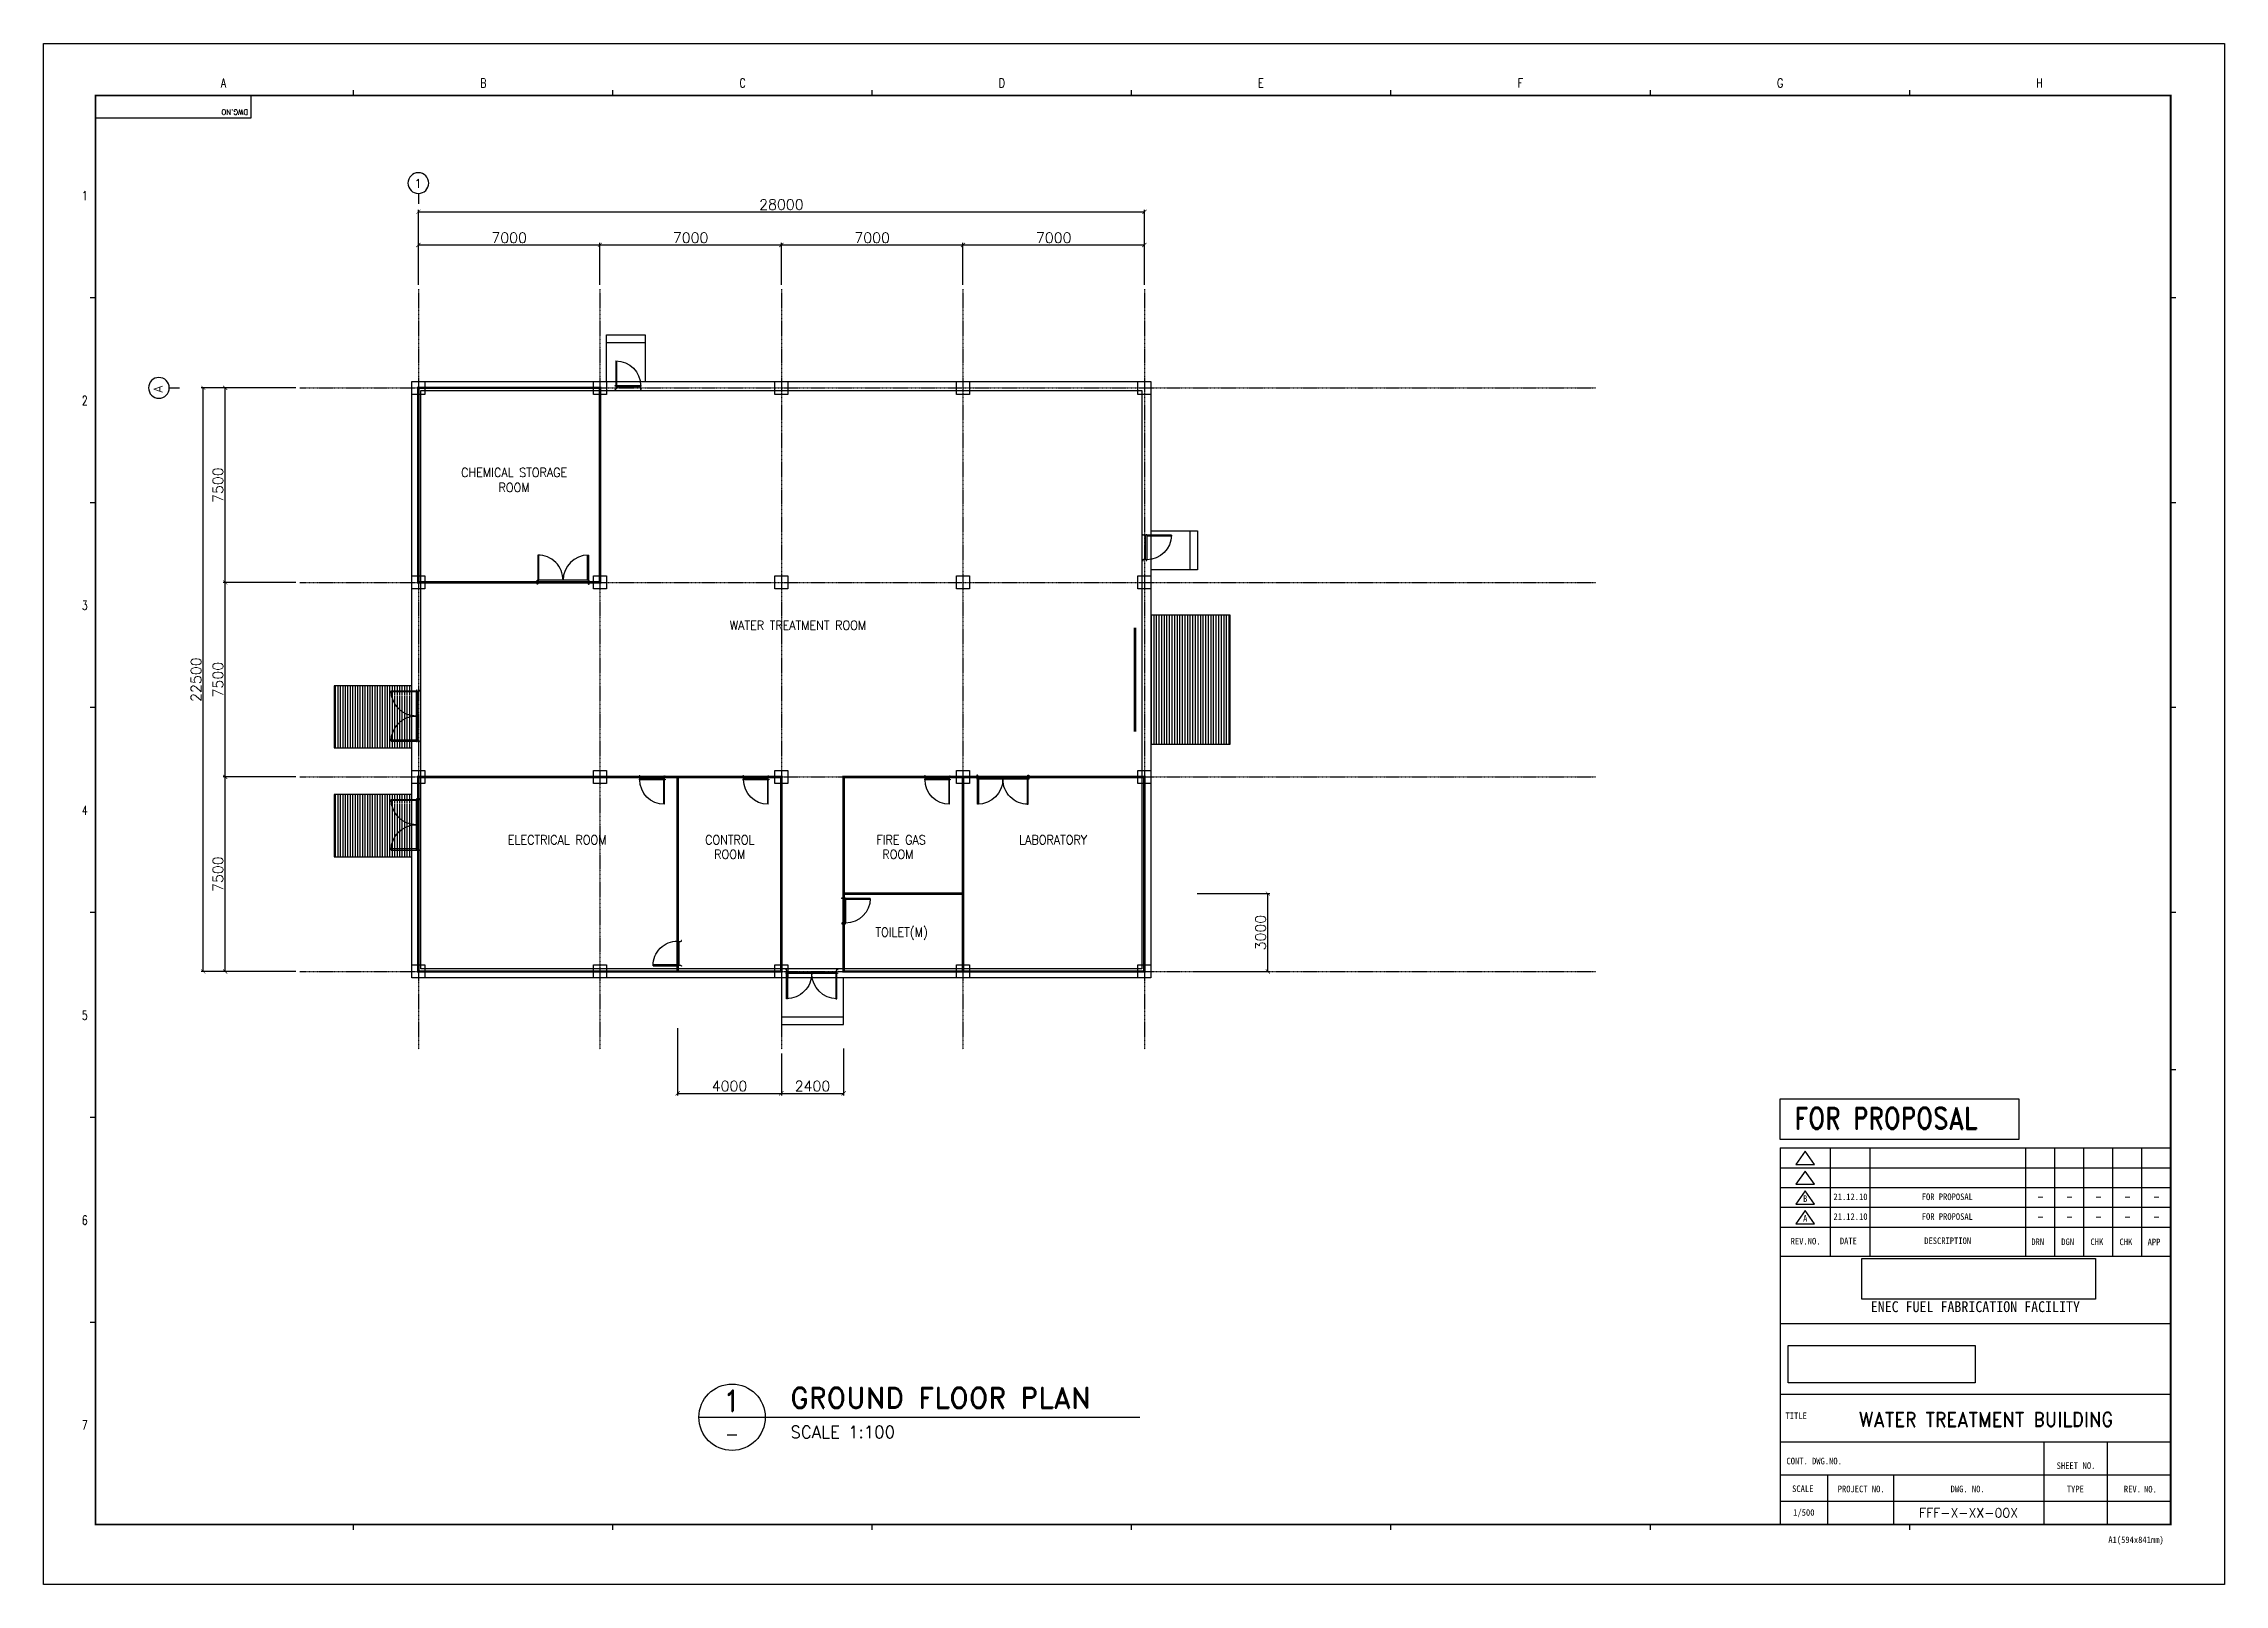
# Model space of a CAD drawing. Header units: millimetres. Extents: x -232466 to 860779, y -177975 to 311634.
# Drawn here: x -232466 to -148366, y 43154 to 102554 of the extents above; entities that cross this region are included whole.
import ezdxf
from ezdxf.enums import TextEntityAlignment as Align

# ---------------------------------------------------------------- set-up
doc = ezdxf.new("R2010")
doc.units = ezdxf.units.MM
doc.header["$XCLIPFRAME"] = 2
for name, pattern in [('AXES', [50.8, 31.75, -6.35, 6.35, -6.35]), ('CENTER', [2, 1.25, -0.25, 0.25, -0.25]), ('HID', [2.3, 1.5, -0.8])]:
    doc.linetypes.add(name, pattern=pattern)
doc.layers.add('0 외형선', color=3, linetype='Continuous', lineweight=25)
doc.layers.add('TEXT', color=7, linetype='Continuous', lineweight=15)
for name, color, linetype in [('4ELE', 4, 'Continuous'), ('8FIN', 8, 'Continuous'), ('Center Line', 1, 'CENTER'), ('COL', 2, 'Continuous'), ('dim', 7, 'Continuous'), ('DOOR', 4, 'Continuous'), ('G', 3, 'Continuous'), ('hat', 8, 'Continuous'), ('stair', 4, 'Continuous'), ('SYM', 7, 'Continuous'), ('TEXT1', 7, 'Continuous'), ('TITLEBOX', 7, 'Continuous'), ('TXT', 2, 'Continuous')]:
    doc.layers.add(name, color=color, linetype=linetype)
doc.styles.add('RD20', font='ROMAND.SHX', dxfattribs={"width": 0.8, "height": 2})
doc.styles.add('RD6', font='ROMAND.shx', dxfattribs={"width": 0.83, "height": 6})
doc.styles.add('ROMAND', font='romand')
doc.styles.add('RomanS', font='romans.shx')
doc.styles.add('TBOX', font='romans.shx')
doc.styles.add('돋움체', font='')
doc.styles.get('돋움체').set_extended_font_data('DotumChe')
doc.dimstyles.new('HYUNDAI', dxfattribs={"dimscale": 120, "dimtxt": 3, "dimasz": 3, "dimexe": 1, "dimexo": 2, "dimgap": 1, "dimtad": 1, "dimdec": 0, "dimdsep": 46, "dimtxsty": 'RomanS', "dimcen": 0, "dimclrd": 256, "dimclre": 256, "dimclrt": 3, "dimadec": 0, "dimazin": 0, "dimtfac": 1, "dimtdec": 0, "dimtix": 1, "dimtmove": 2, "dimatfit": 3, "dimfxl": 1, "dimtvp": 1, "dimtolj": 1, "dimarcsym": 0})
picture_1 = doc.add_image_def('image1', size_in_pixel=(850, 283))
picture_2 = doc.add_image_def('image2.jpg', size_in_pixel=(500, 87))

# ---------------------------------------------------------------- blocks, each defined once
blk = doc.blocks.new('_ArchTick')
at = {"color": 0, "linetype": 'ByBlock', "const_width": 0.15}
blk.add_lwpolyline([(-0.5, -0.5), (0.5, 0.5)], dxfattribs=at)
blk = doc.blocks.new('*D204')
at = {"layer": 'Defpoints', "color": 0}
for p in [(-226308, 89283), (-222583, 89283), (-222583, 66783)]:
    blk.add_point(p, dxfattribs=at)
at = {"layer": 'dim', "lineweight": -2}
for p, q in [((-222743, 89283), (-226388, 89283)), ((-226308, 66783), (-226308, 89283)), ((-222743, 66783), (-226388, 66783))]:
    blk.add_line(p, q, dxfattribs=at)
at = {"layer": 'dim', "lineweight": -2, "xscale": 160, "yscale": 160, "zscale": 160}
for p, rotation in [((-226308, 89283), 90), ((-226308, 66783), 270)]:
    blk.add_blockref('_ArchTick', p, dxfattribs=dict(at, rotation=rotation))
at = {"layer": 'dim', "color": 0, "insert": (-226588, 78033), "char_height": 400, "attachment_point": 5, "rotation": 90, "style": 'RomanS', "bg_fill": 3, "box_fill_scale": 1.1, "bg_fill_color": 257, "bg_fill_transparency": 0}
blk.add_mtext('\\A1;22500', dxfattribs=at)
blk = doc.blocks.new('*D205')
at = {"layer": 'Defpoints', "color": 0}
for p in [(-225463, 89283), (-222583, 89283), (-222583, 81783)]:
    blk.add_point(p, dxfattribs=at)
at = {"layer": 'dim', "lineweight": -2}
for p, q in [((-222743, 89283), (-225543, 89283)), ((-225463, 81783), (-225463, 89283)), ((-222743, 81783), (-225543, 81783))]:
    blk.add_line(p, q, dxfattribs=at)
at = {"layer": 'dim', "lineweight": -2, "xscale": 160, "yscale": 160, "zscale": 160}
for p, rotation in [((-225463, 89283), 90), ((-225463, 81783), 270)]:
    blk.add_blockref('_ArchTick', p, dxfattribs=dict(at, rotation=rotation))
at = {"layer": 'dim', "color": 0, "insert": (-225743, 85533), "char_height": 400, "attachment_point": 5, "rotation": 90, "style": 'RomanS', "bg_fill": 3, "box_fill_scale": 1.1, "bg_fill_color": 257, "bg_fill_transparency": 0}
blk.add_mtext('\\A1;7500', dxfattribs=at)
blk = doc.blocks.new('*D206')
at = {"layer": 'Defpoints', "color": 0}
for p in [(-211014, 94791), (-218014, 93092), (-211014, 93092)]:
    blk.add_point(p, dxfattribs=at)
at = {"layer": 'dim', "lineweight": -2}
for p, q in [((-218014, 93252), (-218014, 94871)), ((-218014, 94791), (-211014, 94791)), ((-211014, 93252), (-211014, 94871))]:
    blk.add_line(p, q, dxfattribs=at)
at = {"layer": 'dim', "lineweight": -2, "xscale": 160, "yscale": 160, "zscale": 160, "rotation": 180}
blk.add_blockref('_ArchTick', (-218014, 94791), dxfattribs=at)
at = {"layer": 'dim', "lineweight": -2, "xscale": 160, "yscale": 160, "zscale": 160}
blk.add_blockref('_ArchTick', (-211014, 94791), dxfattribs=at)
at = {"layer": 'dim', "color": 0, "insert": (-214514, 95071), "char_height": 400, "attachment_point": 5, "style": 'RomanS', "bg_fill": 3, "box_fill_scale": 1.1, "bg_fill_color": 257, "bg_fill_transparency": 0}
blk.add_mtext('\\A1;7000', dxfattribs=at)
blk = doc.blocks.new('주열')
at = {"layer": 'SYM'}
blk.add_line((0, 600), (0, 0), dxfattribs=at)
blk.add_circle((0, 1200), 600, dxfattribs=at)
blk = doc.blocks.new('*D207')
at = {"layer": 'Defpoints', "color": 0}
for p in [(-190014, 96070), (-218014, 93092), (-190014, 93092)]:
    blk.add_point(p, dxfattribs=at)
at = {"layer": 'dim', "lineweight": -2}
for p, q in [((-218014, 93252), (-218014, 96150)), ((-218014, 96070), (-190014, 96070)), ((-190014, 93252), (-190014, 96150))]:
    blk.add_line(p, q, dxfattribs=at)
at = {"layer": 'dim', "lineweight": -2, "xscale": 160, "yscale": 160, "zscale": 160, "rotation": 180}
blk.add_blockref('_ArchTick', (-218014, 96070), dxfattribs=at)
at = {"layer": 'dim', "lineweight": -2, "xscale": 160, "yscale": 160, "zscale": 160}
blk.add_blockref('_ArchTick', (-190014, 96070), dxfattribs=at)
at = {"layer": 'dim', "color": 0, "insert": (-204014, 96350), "char_height": 400, "attachment_point": 5, "style": 'RomanS', "bg_fill": 3, "box_fill_scale": 1.1, "bg_fill_color": 257, "bg_fill_transparency": 0}
blk.add_mtext('\\A1;28000', dxfattribs=at)
blk = doc.blocks.new('*D208')
at = {"layer": 'Defpoints', "color": 0}
for p in [(-225463, 81783), (-222583, 81783), (-222583, 74283)]:
    blk.add_point(p, dxfattribs=at)
at = {"layer": 'dim', "lineweight": -2}
for p, q in [((-222743, 81783), (-225543, 81783)), ((-225463, 74283), (-225463, 81783)), ((-222743, 74283), (-225543, 74283))]:
    blk.add_line(p, q, dxfattribs=at)
at = {"layer": 'dim', "lineweight": -2, "xscale": 160, "yscale": 160, "zscale": 160}
for p, rotation in [((-225463, 81783), 90), ((-225463, 74283), 270)]:
    blk.add_blockref('_ArchTick', p, dxfattribs=dict(at, rotation=rotation))
at = {"layer": 'dim', "color": 0, "insert": (-225743, 78033), "char_height": 400, "attachment_point": 5, "rotation": 90, "style": 'RomanS', "bg_fill": 3, "box_fill_scale": 1.1, "bg_fill_color": 257, "bg_fill_transparency": 0}
blk.add_mtext('\\A1;7500', dxfattribs=at)
blk = doc.blocks.new('*D228')
at = {"layer": 'Defpoints', "color": 0}
for p in [(-204014, 94791), (-211014, 93092), (-204014, 93092)]:
    blk.add_point(p, dxfattribs=at)
at = {"layer": 'dim', "lineweight": -2}
for p, q in [((-211014, 93252), (-211014, 94871)), ((-211014, 94791), (-204014, 94791)), ((-204014, 93252), (-204014, 94871))]:
    blk.add_line(p, q, dxfattribs=at)
at = {"layer": 'dim', "lineweight": -2, "xscale": 160, "yscale": 160, "zscale": 160, "rotation": 180}
blk.add_blockref('_ArchTick', (-211014, 94791), dxfattribs=at)
at = {"layer": 'dim', "lineweight": -2, "xscale": 160, "yscale": 160, "zscale": 160}
blk.add_blockref('_ArchTick', (-204014, 94791), dxfattribs=at)
at = {"layer": 'dim', "color": 0, "insert": (-207514, 95071), "char_height": 400, "attachment_point": 5, "style": 'RomanS', "bg_fill": 3, "box_fill_scale": 1.1, "bg_fill_color": 257, "bg_fill_transparency": 0}
blk.add_mtext('\\A1;7000', dxfattribs=at)
blk = doc.blocks.new('*D229')
at = {"layer": 'Defpoints', "color": 0}
for p in [(-197014, 94791), (-204014, 93092), (-197014, 93092)]:
    blk.add_point(p, dxfattribs=at)
at = {"layer": 'dim', "lineweight": -2}
for p, q in [((-204014, 93252), (-204014, 94871)), ((-204014, 94791), (-197014, 94791)), ((-197014, 93252), (-197014, 94871))]:
    blk.add_line(p, q, dxfattribs=at)
at = {"layer": 'dim', "lineweight": -2, "xscale": 160, "yscale": 160, "zscale": 160, "rotation": 180}
blk.add_blockref('_ArchTick', (-204014, 94791), dxfattribs=at)
at = {"layer": 'dim', "lineweight": -2, "xscale": 160, "yscale": 160, "zscale": 160}
blk.add_blockref('_ArchTick', (-197014, 94791), dxfattribs=at)
at = {"layer": 'dim', "color": 0, "insert": (-200514, 95071), "char_height": 400, "attachment_point": 5, "style": 'RomanS', "bg_fill": 3, "box_fill_scale": 1.1, "bg_fill_color": 257, "bg_fill_transparency": 0}
blk.add_mtext('\\A1;7000', dxfattribs=at)
blk = doc.blocks.new('*D230')
at = {"layer": 'Defpoints', "color": 0}
for p in [(-190014, 94791), (-197014, 93092), (-190014, 93092)]:
    blk.add_point(p, dxfattribs=at)
at = {"layer": 'dim', "lineweight": -2}
for p, q in [((-197014, 93252), (-197014, 94871)), ((-197014, 94791), (-190014, 94791)), ((-190014, 93252), (-190014, 94871))]:
    blk.add_line(p, q, dxfattribs=at)
at = {"layer": 'dim', "lineweight": -2, "xscale": 160, "yscale": 160, "zscale": 160, "rotation": 180}
blk.add_blockref('_ArchTick', (-197014, 94791), dxfattribs=at)
at = {"layer": 'dim', "lineweight": -2, "xscale": 160, "yscale": 160, "zscale": 160}
blk.add_blockref('_ArchTick', (-190014, 94791), dxfattribs=at)
at = {"layer": 'dim', "color": 0, "insert": (-193514, 95071), "char_height": 400, "attachment_point": 5, "style": 'RomanS', "bg_fill": 3, "box_fill_scale": 1.1, "bg_fill_color": 257, "bg_fill_transparency": 0}
blk.add_mtext('\\A1;7000', dxfattribs=at)
blk = doc.blocks.new('*D231')
at = {"layer": 'Defpoints', "color": 0}
for p in [(-225463, 74283), (-222583, 74283), (-222583, 66783)]:
    blk.add_point(p, dxfattribs=at)
at = {"layer": 'dim', "lineweight": -2}
for p, q in [((-222743, 74283), (-225543, 74283)), ((-225463, 66783), (-225463, 74283)), ((-222743, 66783), (-225543, 66783))]:
    blk.add_line(p, q, dxfattribs=at)
at = {"layer": 'dim', "lineweight": -2, "xscale": 160, "yscale": 160, "zscale": 160}
for p, rotation in [((-225463, 74283), 90), ((-225463, 66783), 270)]:
    blk.add_blockref('_ArchTick', p, dxfattribs=dict(at, rotation=rotation))
at = {"layer": 'dim', "color": 0, "insert": (-225743, 70533), "char_height": 400, "attachment_point": 5, "rotation": 90, "style": 'RomanS', "bg_fill": 3, "box_fill_scale": 1.1, "bg_fill_color": 257, "bg_fill_transparency": 0}
blk.add_mtext('\\A1;7500', dxfattribs=at)
blk = doc.blocks.new('*D232')
at = {"layer": 'Defpoints', "color": 0}
for p in [(-201614, 63970), (-204014, 63783), (-201614, 62084)]:
    blk.add_point(p, dxfattribs=at)
at = {"layer": 'dim', "lineweight": -2}
for p, q in [((-204014, 63623), (-204014, 62004)), ((-201614, 63810), (-201614, 62004)), ((-204014, 62084), (-201614, 62084))]:
    blk.add_line(p, q, dxfattribs=at)
at = {"layer": 'dim', "lineweight": -2, "xscale": 160, "yscale": 160, "zscale": 160, "rotation": 180}
blk.add_blockref('_ArchTick', (-204014, 62084), dxfattribs=at)
at = {"layer": 'dim', "lineweight": -2, "xscale": 160, "yscale": 160, "zscale": 160}
blk.add_blockref('_ArchTick', (-201614, 62084), dxfattribs=at)
at = {"layer": 'dim', "color": 0, "insert": (-202814, 62364), "char_height": 400, "attachment_point": 5, "style": 'RomanS', "bg_fill": 3, "box_fill_scale": 1.1, "bg_fill_color": 257, "bg_fill_transparency": 0}
blk.add_mtext('\\A1;2400', dxfattribs=at)
blk = doc.blocks.new('D2000')
at = {"color": 8}
for p, q in [((-45, -45), (-45, -1955)), ((0, -1935), (0, -65))]:
    blk.add_line(p, q, dxfattribs=at)
for points in [[(-25, 0), (0, 0), (0, -25), (-45, -25), (-45, -45), (-105, -45), (-150, -25), (-150, 0), (-130, 0)], [(975, -25), (0, -25), (0, -65), (975, -65), (975, -25)], [(-25, -2000), (0, -2000), (0, -1975), (-45, -1975), (-45, -1955), (-105, -1955), (-150, -1975), (-150, -2000), (-130, -2000)], [(975, -1975), (0, -1975), (0, -1935), (975, -1935), (975, -1975)]]:
    blk.add_lwpolyline(points)
at = {"ltscale": 0.2}
for centre, start, end in [((0, -25), 270, 0), ((0, -1975), 0, 90)]:
    blk.add_arc(centre, 975, start, end, dxfattribs=at)
blk = doc.blocks.new('SD1')
at = {"color": 8}
for p, q in [((-55, 200), (-975, 200)), ((-955, 155), (-45, 155))]:
    blk.add_line(p, q, dxfattribs=at)
for points in [[(-25, 1150), (-25, 200), (-55, 200), (-55, 1150)], [(-1000, 180), (-1000, 200), (-975, 200), (-975, 155), (-955, 155), (-955, 95), (-975, 50), (-1000, 50), (-1000, 70)], [(0, 180), (0, 200), (-25, 200), (-25, 155), (-45, 155), (-45, 95), (-25, 50), (0, 50), (0, 70)]]:
    blk.add_lwpolyline(points)
blk.add_arc((-25, 200), 950, 90, 180)
blk = doc.blocks.new('*D233')
at = {"layer": 'Defpoints', "color": 0}
for p in [(-208015, 64752), (-204014, 63783), (-204014, 62084)]:
    blk.add_point(p, dxfattribs=at)
at = {"layer": 'dim', "lineweight": -2}
for p, q in [((-208015, 64592), (-208015, 62004)), ((-204014, 63623), (-204014, 62004)), ((-208015, 62084), (-204014, 62084))]:
    blk.add_line(p, q, dxfattribs=at)
at = {"layer": 'dim', "lineweight": -2, "xscale": 160, "yscale": 160, "zscale": 160, "rotation": 180}
blk.add_blockref('_ArchTick', (-208015, 62084), dxfattribs=at)
at = {"layer": 'dim', "lineweight": -2, "xscale": 160, "yscale": 160, "zscale": 160}
blk.add_blockref('_ArchTick', (-204014, 62084), dxfattribs=at)
at = {"layer": 'dim', "color": 0, "insert": (-206015, 62364), "char_height": 400, "attachment_point": 5, "style": 'RomanS', "bg_fill": 3, "box_fill_scale": 1.1, "bg_fill_color": 257, "bg_fill_transparency": 0}
blk.add_mtext('\\A1;4000', dxfattribs=at)
blk = doc.blocks.new('*D234')
at = {"layer": 'Defpoints', "color": 0}
for p in [(-188135, 69783), (-185255, 69783), (-188135, 66783)]:
    blk.add_point(p, dxfattribs=at)
at = {"layer": 'dim', "lineweight": -2}
for p, q in [((-187975, 69783), (-185175, 69783)), ((-185255, 66783), (-185255, 69783)), ((-187975, 66783), (-185175, 66783))]:
    blk.add_line(p, q, dxfattribs=at)
at = {"layer": 'dim', "lineweight": -2, "xscale": 160, "yscale": 160, "zscale": 160}
for p, rotation in [((-185255, 69783), 90), ((-185255, 66783), 270)]:
    blk.add_blockref('_ArchTick', p, dxfattribs=dict(at, rotation=rotation))
at = {"layer": 'dim', "color": 0, "insert": (-185535, 68283), "char_height": 400, "attachment_point": 5, "rotation": 90, "style": 'RomanS', "bg_fill": 3, "box_fill_scale": 1.1, "bg_fill_color": 257, "bg_fill_transparency": 0}
blk.add_mtext('\\A1;3000', dxfattribs=at)

msp = doc.modelspace()

# ---------------------------------------------------------------- hatches: boundary and pattern name
at = {"layer": '8FIN'}
h = msp.add_hatch(dxfattribs=at)
h.set_pattern_fill('ANSI31', color=256, scale=30, angle=225)
h.set_pattern_definition([(270, (-185868.3, 101171.18), (95.25, -6e-14), [])])
h.paths.add_polyline_path([(-221264.5, 75399.9), (-218264.5, 75399.9), (-218264.5, 75699.9), (-218264.5, 76611.1, -0.3546044), (-218969, 77419.9), (-218969.5, 77419.9), (-218969.5, 77449.9), (-218264.5, 77449.9), (-218264.5, 77799.9), (-221264.5, 77799.9)])
h.paths.add_polyline_path([(-218264.5, 76611.1), (-218264.5, 77419.9), (-218969, 77419.9, 0.3546044)])
h.paths.add_polyline_path([(-219464.2, 76554.9), (-220198.8, 76554.9), (-220198.8, 76284.9), (-219464.2, 76284.9)], flags=24)
h = msp.add_hatch(dxfattribs=at)
h.set_pattern_fill('ANSI31', color=256, scale=30, angle=225)
h.set_pattern_definition([(270, (-185868.3, 96979.77), (95.25, -6e-14), [])])
h.paths.add_polyline_path([(-221264.5, 71208.5), (-218264.5, 71208.5), (-218264.5, 71508.5), (-218264.5, 72419.7, -0.3546044), (-218969, 73228.5), (-218969.5, 73228.5), (-218969.5, 73258.5), (-218264.5, 73258.5), (-218264.5, 73608.5), (-221264.5, 73608.5)])
h.paths.add_polyline_path([(-218264.5, 72419.7), (-218264.5, 73228.5), (-218969, 73228.5, 0.3546044)])
h.paths.add_polyline_path([(-219464.2, 72363.5), (-220198.8, 72363.5), (-220198.8, 72093.5), (-219464.2, 72093.5)], flags=24)
at = {"layer": 'hat'}
h = msp.add_hatch(dxfattribs=at)
h.set_pattern_fill('_USER', color=256, scale=100, angle=270, style=0, pattern_type=0)
h.set_pattern_definition([(270, (-236744.74, 116242.09), (100, -2e-14), [])])
h.paths.add_polyline_path([(-186724.5, 75532.7), (-189764.5, 75532.7), (-189764.5, 80532.7), (-186724.5, 80532.7)])

# ---------------------------------------------------------------- linework, layer by layer
msp.add_line((-150440.4, 46363.3), (-150440.4, 45447.5))
msp.add_lwpolyline([(-207196.6, 49597.9), (-190196.6, 49597.9)])
msp.add_circle((-205916.6, 49597.9), 1280)
at = {"layer": '0 외형선', "linetype": 'Continuous'}
for points in [[(-218264.5, 89532.7), (-189764.5, 89532.7), (-189764.5, 66532.7), (-218264.5, 66532.7)], [(-217914.5, 89182.7), (-190114.5, 89182.7), (-190114.5, 66882.7), (-217914.5, 66882.7)]]:
    msp.add_lwpolyline(points, close=True, dxfattribs=at)
at = {"layer": '0 외형선', "linetype": 'Continuous', "const_width": 100}
for points in [[(-218014.5, 89282.7), (-211014.5, 89282.7), (-211014.5, 81782.7), (-218014.5, 81782.7)], [(-218014.5, 74282.7), (-208014.5, 74282.7), (-208014.5, 66782.7), (-218014.5, 66782.7)], [(-208014.6, 74282.7), (-204014.5, 74282.7), (-204014.5, 66782.7), (-208014.6, 66782.7)], [(-201614.3, 74282.7), (-197014.5, 74282.7), (-197014.3, 69782.7), (-201614.3, 69782.7)], [(-197014.5, 74282.7), (-190014.5, 74282.7), (-190014.5, 66782.7), (-197014.5, 66782.7)], [(-201614.5, 69782.7), (-197014.5, 69782.7), (-197014.5, 66782.7), (-201614.5, 66782.7)]]:
    msp.add_lwpolyline(points, close=True, dxfattribs=at)
at = {"layer": '4ELE'}
for p, q in [((-210764.5, 91032.7), (-209264.5, 91032.7)), ((-188264.5, 83771.6), (-188264.5, 82271.6)), ((-204014.5, 65032.7), (-201614.5, 65032.7))]:
    msp.add_line(p, q, dxfattribs=at)
for points in [[(-210764.5, 89532.7), (-210764.5, 91332.7), (-209264.5, 91332.7), (-209264.5, 89532.7)], [(-189764.5, 83771.6), (-187964.5, 83771.6), (-187964.5, 82271.6), (-189764.5, 82271.6)], [(-203789.5, 66532.7), (-204014.5, 66532.7), (-204014.5, 64732.7), (-201614.5, 64732.7), (-201614.5, 66532.7), (-201839.5, 66532.7)]]:
    msp.add_lwpolyline(points, dxfattribs=at)
at = {"layer": 'Center Line', "linetype": 'AXES'}
msp.add_line((-218014.5, 93092.3), (-218014.5, 63782.7), dxfattribs=at)
at = {"layer": 'COL'}
for points in [[(-218264.5, 89032.7), (-218264.5, 89532.7), (-217764.5, 89532.7), (-217764.5, 89032.7)], [(-211264.5, 89032.7), (-211264.5, 89532.7), (-210764.5, 89532.7), (-210764.5, 89032.7)], [(-204264.5, 89032.7), (-204264.5, 89532.7), (-203764.5, 89532.7), (-203764.5, 89032.7)], [(-197264.5, 89032.7), (-197264.5, 89532.7), (-196764.5, 89532.7), (-196764.5, 89032.7)], [(-190264.5, 89032.7), (-190264.5, 89532.7), (-189764.5, 89532.7), (-189764.5, 89032.7)], [(-218264.5, 81532.7), (-218264.5, 82032.7), (-217764.5, 82032.7), (-217764.5, 81532.7)], [(-211264.5, 81532.7), (-211264.5, 82032.7), (-210764.5, 82032.7), (-210764.5, 81532.7)], [(-204264.5, 81532.7), (-204264.5, 82032.7), (-203764.5, 82032.7), (-203764.5, 81532.7)], [(-197264.5, 81532.7), (-197264.5, 82032.7), (-196764.5, 82032.7), (-196764.5, 81532.7)], [(-190264.5, 81532.7), (-190264.5, 82032.7), (-189764.5, 82032.7), (-189764.5, 81532.7)], [(-218264.5, 74032.7), (-218264.5, 74532.7), (-217764.5, 74532.7), (-217764.5, 74032.7)], [(-211264.5, 74032.7), (-211264.5, 74532.7), (-210764.5, 74532.7), (-210764.5, 74032.7)], [(-204264.5, 74032.7), (-204264.5, 74532.7), (-203764.5, 74532.7), (-203764.5, 74032.7)], [(-197264.5, 74032.7), (-197264.5, 74532.7), (-196764.5, 74532.7), (-196764.5, 74032.7)], [(-190264.5, 74032.7), (-190264.5, 74532.7), (-189764.5, 74532.7), (-189764.5, 74032.7)], [(-218264.5, 66532.7), (-218264.5, 67032.7), (-217764.5, 67032.7), (-217764.5, 66532.7)], [(-211264.5, 66532.7), (-211264.5, 67032.7), (-210764.5, 67032.7), (-210764.5, 66532.7)], [(-204264.5, 66532.7), (-204264.5, 67032.7), (-203764.5, 67032.7), (-203764.5, 66532.7)], [(-197264.5, 66532.7), (-197264.5, 67032.7), (-196764.5, 67032.7), (-196764.5, 66532.7)], [(-190264.5, 66532.7), (-190264.5, 67032.7), (-189764.5, 67032.7), (-189764.5, 66532.7)]]:
    msp.add_lwpolyline(points, close=True, dxfattribs=at)
at = {"layer": 'DOOR', "linetype": 'HID'}
for p, q in [((-190410.4, 80032.7), (-190410.4, 76032.7)), ((-190360.5, 80032.7), (-190360.5, 76032.7))]:
    msp.add_line(p, q, dxfattribs=at)
at = {"layer": 'stair'}
for points in [[(-189764.5, 80532.7), (-186724.5, 80532.7), (-186724.5, 75532.7), (-189764.5, 75532.7)], [(-218264.5, 77799.9), (-218264.5, 77799.9), (-221264.5, 77799.9), (-221264.5, 75399.9), (-218264.5, 75399.9), (-218264.5, 77799.9)], [(-218264.5, 73608.5), (-218264.5, 73608.5), (-221264.5, 73608.5), (-221264.5, 71208.5), (-218264.5, 71208.5), (-218264.5, 73608.5)]]:
    msp.add_lwpolyline(points, dxfattribs=at)
at = {"layer": 'TITLEBOX', "color": 4, "linetype": 'Continuous'}
for p, q in [((-220516.4, 100554.1), (-220516.4, 100754.1)), ((-220516.4, 100554.1), (-220516.4, 100754.1)), ((-210516.4, 100554.1), (-210516.4, 100754.1)), ((-210516.4, 100554.1), (-210516.4, 100754.1)), ((-200516.4, 100554.1), (-200516.4, 100754.1)), ((-200516.4, 100554.1), (-200516.4, 100754.1)), ((-190516.4, 100554.1), (-190516.4, 100754.1)), ((-190516.4, 100554.1), (-190516.4, 100754.1)), ((-180516.4, 100554.1), (-180516.4, 100754.1)), ((-180516.4, 100554.1), (-180516.4, 100754.1)), ((-170502.8, 100554.1), (-170502.8, 100754.1)), ((-170502.8, 100554.1), (-170502.8, 100754.1)), ((-160502.8, 100554.1), (-160502.8, 100754.1)), ((-160502.8, 100554.1), (-160502.8, 100754.1)), ((-230466.4, 92754.1), (-230666.4, 92754.1)), ((-150240.4, 92754.1), (-150440.4, 92754.1)), ((-230466.4, 84854.1), (-230666.4, 84854.1)), ((-150240.4, 84854.1), (-150440.4, 84854.1)), ((-230466.4, 76954.1), (-230666.4, 76954.1)), ((-150240.4, 76954.1), (-150440.4, 76954.1)), ((-230466.4, 69054.1), (-230666.4, 69054.1)), ((-150240.4, 69054.1), (-150440.4, 69054.1)), ((-150240.4, 62991.3), (-150440.4, 62991.3)), ((-230466.4, 61154.1), (-230666.4, 61154.1)), ((-230466.4, 53254.1), (-230666.4, 53254.1)), ((-220516.4, 45253.9), (-220516.4, 45453.9)), ((-220516.4, 45253.9), (-220516.4, 45453.9)), ((-210516.4, 45253.9), (-210516.4, 45453.9)), ((-210516.4, 45253.9), (-210516.4, 45453.9)), ((-200516.4, 45253.9), (-200516.4, 45453.9)), ((-200516.4, 45253.9), (-200516.4, 45453.9)), ((-190516.4, 45253.9), (-190516.4, 45453.9)), ((-190516.4, 45253.9), (-190516.4, 45453.9)), ((-180516.4, 45253.9), (-180516.4, 45453.9)), ((-180516.4, 45253.9), (-180516.4, 45453.9)), ((-170502.8, 45253.9), (-170502.8, 45453.9)), ((-170502.8, 45253.9), (-170502.8, 45453.9)), ((-160502.8, 45253.9), (-160502.8, 45453.9))]:
    msp.add_line(p, q, dxfattribs=at)
at = {"layer": 'TITLEBOX', "color": 30, "linetype": 'Continuous'}
for p, q in [((-165500.7, 61869.3), (-156289.3, 61869.3)), ((-165500.7, 60306.6), (-165500.7, 61869.3)), ((-156289.3, 61869.3), (-156289.3, 60306.6)), ((-156289.3, 60306.6), (-165500.7, 60306.6)), ((-160502.8, 45253.9), (-160502.8, 45453.9))]:
    msp.add_line(p, q, dxfattribs=at)
at = {"layer": 'TITLEBOX'}
for p, q in [((-165500.7, 59980.8), (-150440.4, 59980.8)), ((-165500.7, 59980.8), (-165500.7, 45447.5)), ((-165500.7, 59980.8), (-150440.4, 59980.8)), ((-165500.7, 59980.8), (-165500.7, 45447.5)), ((-164534, 59853.6), (-164890.1, 59344.8)), ((-164534, 59853.6), (-164890.1, 59344.8)), ((-164177.8, 59344.8), (-164534, 59853.6)), ((-164177.8, 59344.8), (-164534, 59853.6)), ((-163567.3, 59980.8), (-163567.3, 55808.7)), ((-163567.3, 59980.8), (-163567.3, 55808.7)), ((-162040.9, 59980.8), (-162040.9, 55808.7)), ((-162040.9, 59980.8), (-162040.9, 55808.7)), ((-156032.7, 59977.1), (-156032.7, 55808.7)), ((-156032.7, 59977.1), (-156032.7, 55808.7)), ((-154914.3, 59977.1), (-154914.3, 55808.7)), ((-154914.3, 59977.1), (-154914.3, 55808.7)), ((-153795.8, 59977.1), (-153795.8, 55808.7)), ((-153795.8, 59977.1), (-153795.8, 55808.7)), ((-152677.3, 59977.1), (-152677.3, 55808.7)), ((-152677.3, 59977.1), (-152677.3, 55808.7)), ((-151558.9, 59977.1), (-151558.9, 55808.7)), ((-151558.9, 59977.1), (-151558.9, 55808.7)), ((-165500.7, 59217.6), (-150440.4, 59217.6)), ((-165500.7, 59217.6), (-150440.4, 59217.6)), ((-164890.1, 59344.8), (-164177.8, 59344.8)), ((-164890.1, 59344.8), (-164177.8, 59344.8)), ((-164534, 59090.4), (-164890.1, 58581.6)), ((-164534, 59090.4), (-164890.1, 58581.6)), ((-164177.8, 58581.6), (-164534, 59090.4)), ((-164177.8, 58581.6), (-164534, 59090.4)), ((-165500.7, 58454.4), (-150440.4, 58454.4)), ((-165500.7, 58454.4), (-150440.4, 58454.4)), ((-164890.1, 58581.6), (-164177.8, 58581.6)), ((-164890.1, 58581.6), (-164177.8, 58581.6)), ((-164534, 58327.2), (-164890.1, 57818.4)), ((-164534, 58327.2), (-164890.1, 57818.4)), ((-164177.8, 57818.4), (-164534, 58327.2)), ((-164177.8, 57818.4), (-164534, 58327.2)), ((-165500.7, 57691.2), (-150440.4, 57691.2)), ((-165500.7, 57691.2), (-150440.4, 57691.2)), ((-164890.1, 57818.4), (-164177.8, 57818.4)), ((-164890.1, 57818.4), (-164177.8, 57818.4)), ((-164534, 57564), (-164890.1, 57055.2)), ((-164534, 57564), (-164890.1, 57055.2)), ((-164177.8, 57055.2), (-164534, 57564)), ((-164177.8, 57055.2), (-164534, 57564)), ((-165500.7, 56928), (-150440.4, 56928)), ((-165500.7, 56928), (-150440.4, 56928)), ((-164890.1, 57055.2), (-164177.8, 57055.2)), ((-164890.1, 57055.2), (-164177.8, 57055.2)), ((-165500.7, 55808.7), (-150440.4, 55808.7)), ((-165500.7, 55808.7), (-150440.4, 55808.7)), ((-165500.7, 53209.6), (-150440.4, 53209.6)), ((-165500.7, 53209.6), (-150440.4, 53209.6)), ((-165500.7, 50484.5), (-150440.4, 50484.5)), ((-165500.7, 50484.5), (-150440.4, 50484.5)), ((-165500.7, 48652.9), (-150440.4, 48652.9)), ((-165500.7, 48652.9), (-150440.4, 48652.9)), ((-155324.8, 48652.9), (-155324.8, 45447.5)), ((-155324.8, 48652.9), (-155324.8, 45447.5)), ((-152882.6, 48652.9), (-152882.6, 45447.5)), ((-152882.6, 48652.9), (-152882.6, 45447.5)), ((-165500.7, 47380.9), (-150440.4, 47380.9)), ((-165500.7, 47380.9), (-150440.4, 47380.9)), ((-163669, 47380.9), (-163669, 45447.5)), ((-163669, 47380.9), (-163669, 45447.5)), ((-161125.1, 47380.9), (-161125.1, 45447.5)), ((-161125.1, 47380.9), (-161125.1, 45447.5)), ((-165500.7, 46363.3), (-150440.4, 46363.3)), ((-165500.7, 46363.3), (-150440.4, 46363.3))]:
    msp.add_line(p, q, dxfattribs=at)
at = {"layer": 'TITLEBOX', "color": 30}
msp.add_line((-150440.4, 45447.5), (-150440.4, 45462.6), dxfattribs=at)
at = {"layer": 'TITLEBOX', "color": 7}
msp.add_lwpolyline([(-232466.4, 102554.1), (-148366.4, 102554.1), (-148366.4, 43154.1), (-232466.4, 43154.1)], close=True, dxfattribs=at)
at = {"layer": 'TITLEBOX', "color": 4, "const_width": 70}
msp.add_lwpolyline([(-230466.4, 100554.1), (-150440.4, 100554.1), (-150440.4, 45462.6), (-230466.4, 45462.6)], close=True, dxfattribs=at)
at = {"layer": 'TITLEBOX'}
msp.add_lwpolyline([(-230466.4, 99688.2), (-224466.4, 99688.2), (-224466.4, 100554.1)], dxfattribs=at)

# ---------------------------------------------------------------- block references
at = {"layer": 'DOOR', "xscale": -1}
msp.add_blockref('SD1', (-210419.7, 89172.2), dxfattribs=at)
for name, p, rotation in [('SD1', (-190125, 83631), 269.9999999999998), ('D2000', (-218089.5, 77632.2), 359.9999999999998), ('SD1', (-208501.1, 74377.7), 180), ('SD1', (-204500.7, 74377.7), 180), ('SD1', (-197500.7, 74377.7), 180), ('D2000', (-196474.1, 74202.4), 89.99999999999967), ('D2000', (-218089.5, 73440.7), 359.9999999999998), ('SD1', (-201739.3, 69624.8), 269.9999999999997), ('SD1', (-207814.3, 66981.7), 89.9999999999997), ('D2000', (-203845.5, 66707.7), 89.99999999999972)]:
    msp.add_blockref(name, p, dxfattribs=dict(at, rotation=rotation))
at = {"layer": 'DOOR', "rotation": 90.00000000000033}
msp.add_blockref('D2000', (-213433.2, 81863), dxfattribs=at)
at = {"layer": 'SYM', "xscale": -0.6666666666666666, "yscale": 0.6666666666666666, "zscale": 0.6666666666666666, "rotation": 359.9999999999999}
msp.add_blockref('주열', (-218014.5, 96377.1), dxfattribs=at)

# ---------------------------------------------------------------- texts
at = {"layer": 'G', "color": 3, "style": 'RomanS', "width": 0.9}
for s, p in [('CHEMICAL STORAGE', (-214321.4, 86021.5)), ('ROOM', (-214321.4, 85443.3)), ('WATER TREATMENT ROOM', (-203373.1, 80131.8)), ('ELECTRICAL ROOM', (-212659.3, 71857.4)), ('CONTROL', (-206004.4, 71857.4)), ('FIRE GAS', (-199398.5, 71857.4)), ('LABORATORY', (-193535.9, 71857.4)), ('ROOM', (-206004.4, 71298.1)), ('ROOM', (-199520.2, 71298.1)), ('TOILET(M)', (-199375.9, 68274.7))]:
    msp.add_text(s, height=350, dxfattribs=at).set_placement(p, align=Align.MIDDLE)
at = {"layer": 'SYM', "style": 'ROMAND'}
msp.add_text('1', height=336.4, dxfattribs=at).set_placement((-218170.1, 96992.9))
msp.add_text('A', height=336.4, rotation=90, dxfattribs=at).set_placement((-227876.6, 89106.8))
at = {"layer": 'TEXT', "color": 7, "style": '돋움체'}
for s, height, p in [('B', 254.4, (-164530.6, 58027.7)), ('21.12.10', 254.4, (-162785.4, 58097.1)), ('FOR PROPOSAL', 254.396, (-159051, 58097.1)), ('A', 254.4, (-164530.6, 57264.5)), ('21.12.10', 254.4, (-162785.4, 57333.9)), ('FOR PROPOSAL', 254.396, (-159051, 57333.9))]:
    msp.add_text(s, height=height, dxfattribs=at).set_placement(p, align=Align.MIDDLE_CENTER)
msp.add_text('1/500', height=254.4, dxfattribs=at).set_placement((-164584.8, 45905.4), align=Align.MIDDLE)
at = {"layer": 'TEXT1', "color": 3, "style": 'ROMAND'}
msp.add_text('1', height=800, dxfattribs=at).set_placement((-205916.6, 50237.9), align=Align.MIDDLE_CENTER)
for s, height, p in [('GROUND FLOOR PLAN', 800, (-203676.6, 49947.8)), ('SCALE 1:100', 468, (-203665.2, 48792.1))]:
    msp.add_text(s, height=height, dxfattribs=at).set_placement(p)
at = {"layer": 'TEXT1', "style": 'RomanS'}
msp.add_text('-', height=480, dxfattribs=at).set_placement((-205916.6, 48957.9), align=Align.MIDDLE_CENTER)
at = {"layer": 'TITLEBOX', "color": 4, "linetype": 'Continuous', "style": 'TBOX', "width": 0.75}
for s, p in [('A', (-225629.4, 100860.6)), ('B', (-215629.4, 100860.6)), ('C', (-205629.4, 100860.6)), ('D', (-195629.4, 100860.6)), ('E', (-185629.4, 100860.6)), ('F', (-175615.7, 100860.6)), ('G', (-165615.7, 100860.6)), ('H', (-155615.7, 100860.6)), ('1', (-230992.3, 96520.9)), ('2', (-230992.3, 88620.9)), ('3', (-230992.3, 80720.9)), ('4', (-230992.3, 72820.9)), ('5', (-230992.3, 64920.9)), ('6', (-230992.3, 57020.9)), ('7', (-230992.3, 49120.9))]:
    msp.add_text(s, height=350, dxfattribs=at).set_placement(p)
at = {"layer": 'TITLEBOX', "style": 'ROMAND'}
msp.add_text('DWG.NO', height=200, rotation=180, dxfattribs=at).set_placement((-224581.9, 100013.9))
at = {"layer": 'TITLEBOX', "style": '돋움체'}
for s, height, p in [('REV.NO.', 254.4, (-165092.5, 56257.3)), ('REV.NO.', 254.4, (-165092.5, 56257.3)), ('DATE', 254.4, (-163194.3, 56267.5)), ('DATE', 254.4, (-163194.3, 56267.5)), ('DESCRIPTION', 254.396, (-159941.7, 56274.2)), ('DESCRIPTION', 254.396, (-159941.7, 56274.2)), ('DRN', 254.4, (-155811.4, 56234.3)), ('DRN', 254.4, (-155811.4, 56234.3)), ('DGN', 254.4, (-154657.6, 56234.3)), ('DGN', 254.4, (-154657.6, 56234.3)), ('CHK', 254.4, (-153531, 56234.3)), ('CHK', 254.4, (-153531, 56234.3)), ('CHK', 254.4, (-152410.6, 56231.5)), ('CHK', 254.4, (-152410.6, 56231.5)), ('APP', 254.4, (-151327, 56226.3)), ('APP', 254.4, (-151327, 56226.3)), ('TITLE', 254.4, (-165289.6, 49527.4)), ('TITLE', 254.4, (-165289.6, 49527.4)), ('CONT. DWG.NO.', 254.396, (-165255, 47782.7)), ('CONT. DWG.NO.', 254.396, (-165255, 47782.7)), ('SHEET', 254.4, (-154836.1, 47603.2)), ('SHEET', 254.4, (-154836.1, 47603.2)), ('NO.', 254.4, (-153833.6, 47607)), ('NO.', 254.4, (-153833.6, 47607)), ('SCALE', 254.4, (-165037.5, 46713.7)), ('SCALE', 254.4, (-165037.5, 46713.7)), ('PROJECT NO.', 254.396, (-163278.3, 46706.1)), ('PROJECT NO.', 254.396, (-163278.3, 46706.1)), ('DWG. NO.', 254.4, (-158924.5, 46706.1)), ('DWG. NO.', 254.4, (-158924.5, 46706.1)), ('TYPE', 254.4, (-154442.9, 46703.5)), ('TYPE', 254.4, (-154442.9, 46703.5)), ('REV.', 254.4, (-152241.5, 46700.8)), ('REV.', 254.4, (-152241.5, 46700.8)), ('NO.', 254.4, (-151465.1, 46696.1)), ('NO.', 254.4, (-151465.1, 46696.1))]:
    msp.add_text(s, height=height, dxfattribs=at).set_placement(p)
at = {"layer": 'TITLEBOX', "color": 3, "style": '돋움체'}
msp.add_text('ENEC FUEL FABRICATION FACILITY', height=416.189, dxfattribs=at).set_placement((-157970.6, 53859.4), align=Align.MIDDLE)
at = {"layer": 'TITLEBOX', "color": 0, "style": '돋움체'}
msp.add_text('A1(594x841mm)', height=254.396, dxfattribs=at).set_placement((-152842.8, 44747.1))
at = {"layer": 'TXT', "color": 30, "linetype": 'Continuous', "style": 'RD6', "width": 0.83}
msp.add_text('FOR PROPOSAL', height=835.501, dxfattribs=at).set_placement((-164950, 60709.6))
at = {"layer": 'TXT', "color": 7, "style": 'RD20', "width": 0.83}
for p in [(-155457.5, 57957.6), (-154339.1, 57957.6), (-153220.6, 57957.6), (-152102.1, 57957.6), (-150983.7, 57957.6), (-155457.5, 57194.4), (-154339.1, 57194.4), (-153220.6, 57194.4), (-152102.1, 57194.4), (-150983.7, 57194.4)]:
    msp.add_text('-', height=282.8, dxfattribs=at).set_placement(p, align=Align.CENTER)
at = {"layer": 'TXT', "color": 7, "style": 'ROMAND', "width": 0.9}
msp.add_text('WATER TREATMENT BUILDING', height=565.517, dxfattribs=at).set_placement((-157561, 49516.1), align=Align.MIDDLE)
at = {"layer": 'TXT', "color": 7, "style": 'RD20'}
msp.add_text('FFF-X-XX-00X', height=353.448, dxfattribs=at).set_placement((-158231.8, 45735), align=Align.CENTER)

# ---------------------------------------------------------------- pictures from other files: only their frames are drawn
image = msp.add_image(picture_2, insert=(-162352.3, 54153.5), size_in_units=(9015.9, 1568.8))
image.dxf.flags = 7
image = msp.add_image(picture_1, insert=(-165325.5, 50293.8), size_in_units=(7427.9, 2473.1))
image.set_boundary_path([(15.17, 45.797), (840.684, 210.9)])

# ---------------------------------------------------------------- next in the draw order: dimensions: what is measured, and where the dimension line sits
at = {"layer": 'dim'}
dim = msp.add_linear_dim(base=(-211014.5, 94790.7), p1=(-218014.5, 93092.3), p2=(-211014.5, 93092.3), dimstyle='HYUNDAI', override={"dimscale": 80, "dimtxt": 5, "dimasz": 2, "dimpost": '\\X', "dimblk1": 'ArchTick', "dimblk2": 'ArchTick', "dimsah": 1, "dimclrt": 0, "dimtfill": 1}, dxfattribs=at)
dim.commit()
dim.dimension.update_dxf_attribs({"geometry": '*D206', "text_midpoint": (-214514.5, 95070.7)})
dim = msp.add_linear_dim(base=(-226307.8, 89282.7), p1=(-222583, 66782.7), p2=(-222583, 89282.7), angle=90, dimstyle='HYUNDAI', override={"dimscale": 80, "dimtxt": 5, "dimasz": 2, "dimpost": '\\X', "dimblk1": 'ArchTick', "dimblk2": 'ArchTick', "dimsah": 1, "dimclrt": 0, "dimtfill": 1}, dxfattribs=at)
dim.commit()
dim.dimension.update_dxf_attribs({"geometry": '*D204', "text_midpoint": (-226587.8, 78032.7)})

# ---------------------------------------------------------------- next in the draw order: linework, layer by layer
at = {"layer": 'Center Line', "linetype": 'AXES'}
msp.add_line((-222583, 66782.7), (-172597.4, 66782.7), dxfattribs=at)

# ---------------------------------------------------------------- next in the draw order: block references
at = {"layer": 'SYM', "xscale": -0.6666666666666666, "yscale": 0.6666666666666666, "zscale": 0.6666666666666666, "rotation": 89.99999999999962}
msp.add_blockref('주열', (-227220.8, 89282.7), dxfattribs=at)

# ---------------------------------------------------------------- next in the draw order: dimensions: what is measured, and where the dimension line sits
at = {"layer": 'dim'}
dim = msp.add_linear_dim(base=(-190014.5, 96070.3), p1=(-218014.5, 93092.3), p2=(-190014.5, 93092.3), dimstyle='HYUNDAI', override={"dimscale": 80, "dimtxt": 5, "dimasz": 2, "dimpost": '\\X', "dimblk1": 'ArchTick', "dimblk2": 'ArchTick', "dimsah": 1, "dimclrt": 0, "dimtfill": 1}, dxfattribs=at)
dim.commit()
dim.dimension.update_dxf_attribs({"geometry": '*D207', "text_midpoint": (-204014.5, 96350.3)})
dim = msp.add_linear_dim(base=(-225463, 89282.7), p1=(-222583, 81782.7), p2=(-222583, 89282.7), angle=90, dimstyle='HYUNDAI', override={"dimscale": 80, "dimtxt": 5, "dimasz": 2, "dimpost": '\\X', "dimblk1": 'ArchTick', "dimblk2": 'ArchTick', "dimsah": 1, "dimclrt": 0, "dimtfill": 1}, dxfattribs=at)
dim.commit()
dim.dimension.update_dxf_attribs({"geometry": '*D205', "text_midpoint": (-225743, 85532.7)})

# ---------------------------------------------------------------- next in the draw order: linework, layer by layer
at = {"layer": 'Center Line', "linetype": 'AXES'}
for p, q in [((-211014.5, 93092.3), (-211014.5, 63782.7)), ((-204014.5, 93092.3), (-204014.5, 63782.7)), ((-197014.5, 93092.3), (-197014.5, 63782.7)), ((-190014.5, 93092.3), (-190014.5, 63782.7)), ((-222583, 89282.7), (-172597.4, 89282.7))]:
    msp.add_line(p, q, dxfattribs=at)

# ---------------------------------------------------------------- next in the draw order: dimensions: what is measured, and where the dimension line sits
at = {"layer": 'dim'}
for base, p1, p2, picture, middle in [((-225463, 81782.7), (-222583, 74282.7), (-222583, 81782.7), '*D208', (-225743, 78032.7)), ((-185254.6, 69782.7), (-188134.6, 66782.7), (-188134.6, 69782.7), '*D234', (-185534.6, 68282.7))]:
    dim = msp.add_linear_dim(base=base, p1=p1, p2=p2, angle=90, dimstyle='HYUNDAI', override={"dimscale": 80, "dimtxt": 5, "dimasz": 2, "dimpost": '\\X', "dimblk1": 'ArchTick', "dimblk2": 'ArchTick', "dimsah": 1, "dimclrt": 0, "dimtfill": 1}, dxfattribs=at)
    dim.commit()
    dim.dimension.update_dxf_attribs({"geometry": picture, "text_midpoint": middle})

# ---------------------------------------------------------------- next in the draw order: linework, layer by layer
at = {"layer": 'Center Line', "linetype": 'AXES'}
for p, q in [((-222583, 81782.7), (-172597.4, 81782.7)), ((-222583, 74282.7), (-172597.4, 74282.7))]:
    msp.add_line(p, q, dxfattribs=at)

# ---------------------------------------------------------------- next in the draw order: dimensions: what is measured, and where the dimension line sits
at = {"layer": 'dim'}
for base, p1, p2, picture, middle in [((-204014.5, 94790.7), (-211014.5, 93092.3), (-204014.5, 93092.3), '*D228', (-207514.5, 95070.7)), ((-201614.5, 62084.3), (-204014.5, 63782.7), (-201614.5, 63970.3), '*D232', (-202814.5, 62364.3))]:
    dim = msp.add_linear_dim(base=base, p1=p1, p2=p2, dimstyle='HYUNDAI', override={"dimscale": 80, "dimtxt": 5, "dimasz": 2, "dimpost": '\\X', "dimblk1": 'ArchTick', "dimblk2": 'ArchTick', "dimsah": 1, "dimclrt": 0, "dimtfill": 1}, dxfattribs=at)
    dim.commit()
    dim.dimension.update_dxf_attribs({"geometry": picture, "text_midpoint": middle})

# ---------------------------------------------------------------- next in the draw order: dimensions: what is measured, and where the dimension line sits
for base, p1, p2, picture, middle in [((-197014.5, 94790.7), (-204014.5, 93092.3), (-197014.5, 93092.3), '*D229', (-200514.5, 95070.7)), ((-204014.5, 62084.3), (-208014.6, 64751.7), (-204014.5, 63782.7), '*D233', (-206014.5, 62364.3))]:
    dim = msp.add_linear_dim(base=base, p1=p1, p2=p2, dimstyle='HYUNDAI', override={"dimscale": 80, "dimtxt": 5, "dimasz": 2, "dimpost": '\\X', "dimblk1": 'ArchTick', "dimblk2": 'ArchTick', "dimsah": 1, "dimclrt": 0, "dimtfill": 1}, dxfattribs=at)
    dim.commit()
    dim.dimension.update_dxf_attribs({"geometry": picture, "text_midpoint": middle})
dim = msp.add_linear_dim(base=(-225463, 74282.7), p1=(-222583, 66782.7), p2=(-222583, 74282.7), angle=90, dimstyle='HYUNDAI', override={"dimscale": 80, "dimtxt": 5, "dimasz": 2, "dimpost": '\\X', "dimblk1": 'ArchTick', "dimblk2": 'ArchTick', "dimsah": 1, "dimclrt": 0, "dimtfill": 1}, dxfattribs=at)
dim.commit()
dim.dimension.update_dxf_attribs({"geometry": '*D231', "text_midpoint": (-225743, 70532.7)})

# ---------------------------------------------------------------- next in the draw order: dimensions: what is measured, and where the dimension line sits
dim = msp.add_linear_dim(base=(-190014.5, 94790.7), p1=(-197014.5, 93092.3), p2=(-190014.5, 93092.3), dimstyle='HYUNDAI', override={"dimscale": 80, "dimtxt": 5, "dimasz": 2, "dimpost": '\\X', "dimblk1": 'ArchTick', "dimblk2": 'ArchTick', "dimsah": 1, "dimclrt": 0, "dimtfill": 1}, dxfattribs=at)
dim.commit()
dim.dimension.update_dxf_attribs({"geometry": '*D230', "text_midpoint": (-193514.5, 95070.7)})

doc.saveas('drawing.dxf')
